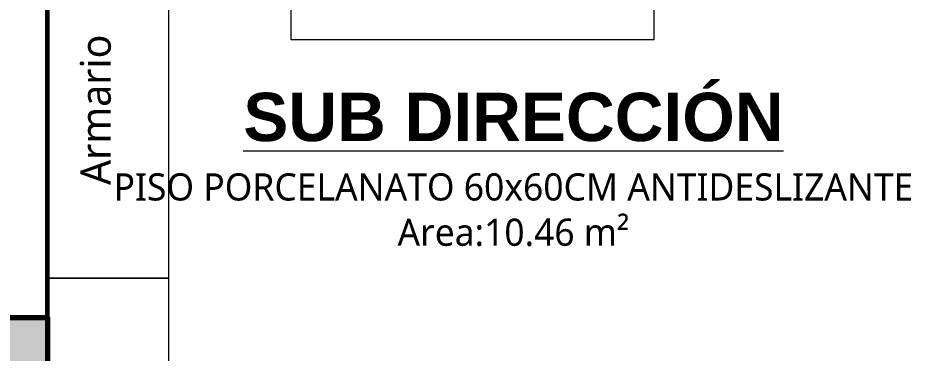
# Model space of a CAD drawing. Header units: millimetres. Extents: x 1 to 121, y 0 to 90.
# Drawn here: x 31.814 to 34.771, y 62.93 to 64.04 of the extents above; entities that cross this region are included whole.
import ezdxf

# ---------------------------------------------------------------- set-up
doc = ezdxf.new("R2010")
doc.units = ezdxf.units.MM
for name, color, linetype, lineweight in [('COLUMNAS 50', 32, 'Continuous', 70), ('Equipamiento SR', 23, 'Continuous', 0), ('GRAFO 0 BLANCO', 7, 'Continuous', 0), ('letras sr', 7, 'Continuous', 5), ('Muros el', 144, 'Continuous', 60)]:
    doc.layers.add(name, color=color, linetype=linetype, lineweight=lineweight)
doc.styles.add('Generales', font='trebuc.ttf', dxfattribs={"height": 0.1})
doc.styles.add('Santa Rosa 1 50', font='trebuc.ttf')

msp = doc.modelspace()

# ---------------------------------------------------------------- hatches: boundary and pattern name
at = {"layer": 'GRAFO 0 BLANCO', "true_color": 0xc7c8ca}
h = msp.add_hatch(color=9, dxfattribs=at)
h.dxf.hatch_style = 1
h.paths.add_polyline_path([(32.362, 61.1485), (31.912, 61.1485), (31.912, 63.0485), (31.662, 63.0485), (31.662, 60.7985), (32.362, 60.7985)])

# ---------------------------------------------------------------- linework, layer by layer
at = {"layer": 'COLUMNAS 50', "linetype": 'Continuous'}
msp.add_lwpolyline([(31.662, 60.7985), (31.662, 63.0485), (31.912, 63.0485), (31.912, 61.1485), (32.362, 61.1485), (32.362, 60.7985)], close=True, dxfattribs=at)
at = {"layer": 'Equipamiento SR'}
for points in [[(31.912, 63.1785), (31.912, 64.3785), (32.312, 64.3785), (32.312, 63.1785), (31.912, 63.1785)], [(32.7186, 64.3677), (33.9186, 64.3677), (33.9186, 63.9677), (32.7186, 63.9677), (32.7186, 64.3677)], [(31.912, 61.9785), (31.912, 63.1785), (32.312, 63.1785), (32.312, 61.9785), (31.912, 61.9785)]]:
    msp.add_lwpolyline(points, dxfattribs=at)
at = {"layer": 'Muros el', "ltscale": 0.05}
msp.add_lwpolyline([(31.912, 64.4985), (31.912, 66.3485), (31.662, 66.3485), (31.662, 63.0485), (31.912, 63.0485), (31.912, 64.4985)], dxfattribs=at)

# ---------------------------------------------------------------- texts
at = {"layer": 'letras sr', "insert": (32.0214, 63.985), "char_height": 0.1, "attachment_point": 3, "rotation": 90, "style": 'Generales'}
msp.add_mtext_dynamic_manual_height_columns('Armario ', width=0.115, gutter_width=1, heights=[0.1165], dxfattribs=at)
at = {"layer": 'letras sr', "insert": (31.7322, 63.7923), "char_height": 0.209, "attachment_point": 1, "style": 'Santa Rosa 1 50'}
msp.add_mtext_dynamic_manual_height_columns('\\pxqc;{\\fSwis721 Ex BT|b1|i0|c0|p34;\\H0.76555x;\\LSUB DIRECCIÓN\\H1.30625x;\\P\\fTrebuchet MS|b0|i0|c0|p34;\\H0.43062x;\\lPISO PORCELANATO 60x60CM ANTIDESLIZANTE\\PArea:10.46 m²}', width=3.443884, gutter_width=1, heights=[0], dxfattribs=at)

doc.saveas('drawing.dxf')
